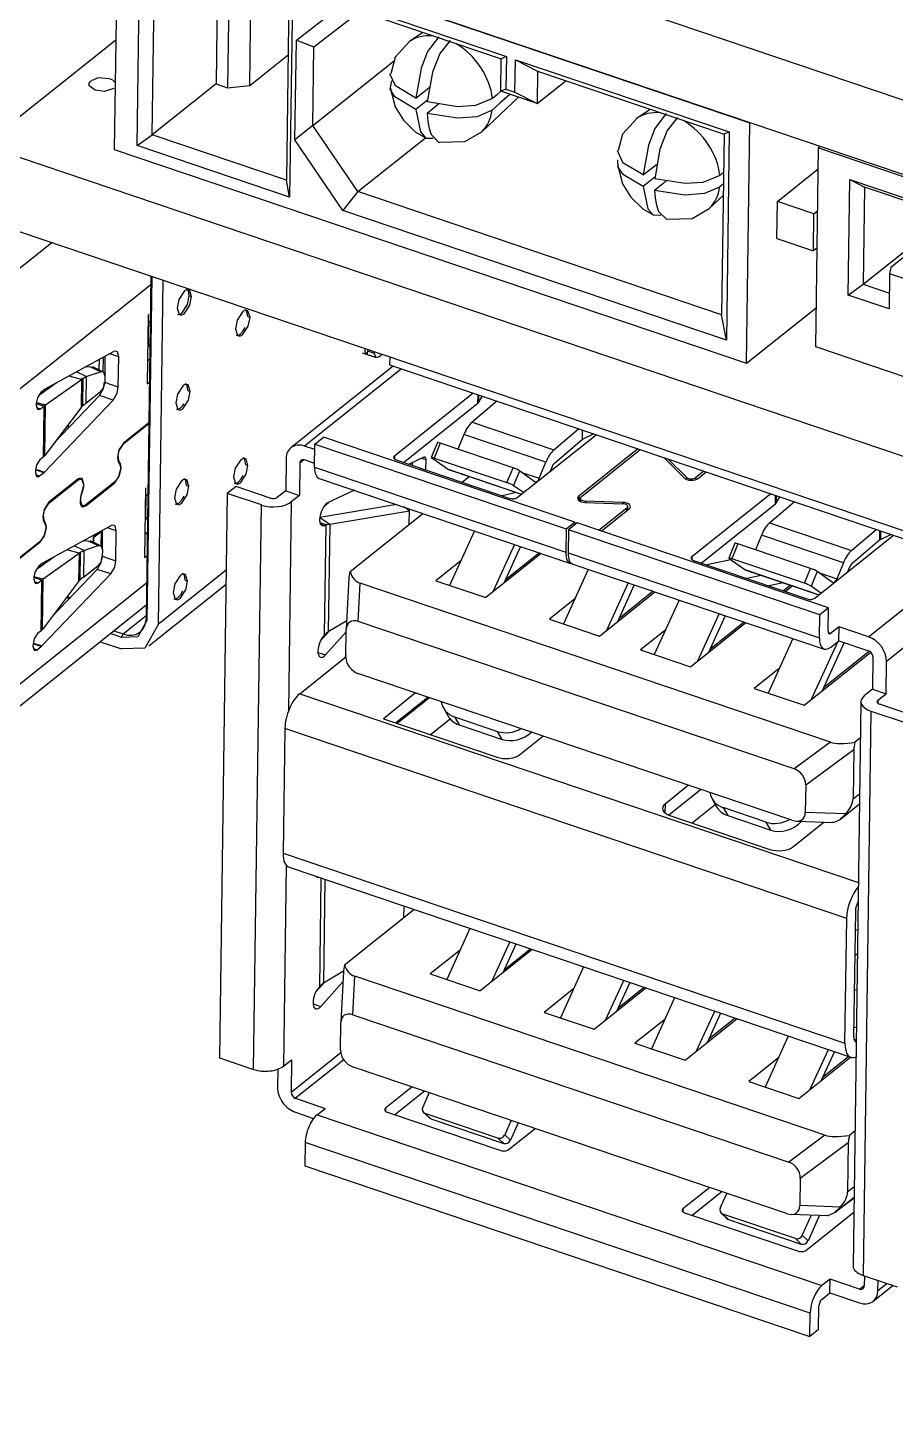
# Model space of a CAD drawing. Header units: millimetres. Extents: x 653 to 802, y 313 to 403.
# Drawn here: x 672.94 to 689.03, y 325.9 to 351.44 of the extents above; entities that cross this region are included whole.
import ezdxf

# ---------------------------------------------------------------- set-up
doc = ezdxf.new("R2010")
doc.units = ezdxf.units.MM

msp = doc.modelspace()

# ---------------------------------------------------------------- linework, layer by layer
for p, q in [((730.951, 335.973), (660.547, 359.778)), ((730.932, 334.601), (660.529, 358.406)), ((657.058, 354.358), (737.159, 327.276)), ((674.612, 353.644), (674.55, 349.185)), ((674.612, 353.644), (686.332, 349.681)), ((674.975, 349.257), (675.03, 353.287)), ((657.039, 352.987), (737.14, 325.904)), ((675.253, 349.457), (675.304, 353.144)), ((676.468, 352.751), (676.436, 350.4)), ((676.679, 352.679), (676.647, 350.328)), ((677.061, 350.371), (677.091, 352.54)), ((677.791, 352.303), (677.741, 348.616)), ((677.855, 352.332), (677.799, 348.302)), ((677.924, 351.211), (678.838, 351.914)), ((678.251, 351.089), (679.107, 351.747)), ((678.838, 351.914), (681.817, 350.906)), ((679.107, 351.747), (681.721, 350.863)), ((672.78, 349.784), (674.578, 351.217)), ((677.899, 349.366), (677.924, 351.211)), ((677.924, 351.211), (678.251, 351.089)), ((680.269, 351.354), (680.025, 351.191)), ((677.061, 350.371), (677.773, 350.939)), ((678.231, 349.631), (678.251, 351.089)), ((678.231, 349.631), (679.745, 350.837)), ((681.713, 350.263), (681.721, 350.863)), ((681.817, 350.906), (681.721, 350.863)), ((681.817, 350.906), (681.808, 350.306)), ((681.977, 350.249), (681.985, 350.849)), ((681.985, 350.849), (682.396, 350.635)), ((681.985, 350.849), (685.948, 349.51)), ((682.396, 350.635), (682.388, 350.035)), ((682.388, 350.035), (682.919, 350.458)), ((682.396, 350.635), (685.853, 349.466)), ((676.436, 350.4), (675.253, 349.457)), ((676.436, 350.4), (676.647, 350.328)), ((676.647, 350.328), (677.061, 350.371)), ((680.14, 350.137), (680.385, 350.332)), ((681.808, 350.306), (681.713, 350.263)), ((682.388, 350.035), (681.713, 350.263)), ((681.808, 350.306), (681.977, 350.249)), ((681.977, 350.249), (682.388, 350.035)), ((680.355, 350.096), (680.137, 349.923)), ((680.562, 350.022), (680.348, 349.851)), ((681.362, 349.514), (682.041, 350.152)), ((684.484, 349.929), (684.241, 349.766)), ((686.27, 345.223), (686.332, 349.681)), ((674.975, 349.257), (675.253, 349.457)), ((677.741, 348.616), (675.253, 349.457)), ((678.231, 349.631), (677.899, 349.366)), ((679.062, 348.403), (678.231, 349.631)), ((685.853, 349.466), (685.807, 346.122)), ((685.948, 349.51), (685.853, 349.466)), ((685.948, 349.51), (685.895, 345.651)), ((674.55, 349.185), (686.27, 345.223)), ((677.799, 348.302), (674.975, 349.257)), ((678.785, 348.055), (677.899, 349.366)), ((679.062, 348.403), (680.316, 349.403)), ((687.552, 345.526), (687.603, 349.213)), ((687.637, 349.24), (687.603, 349.213)), ((687.603, 349.213), (694.517, 346.875)), ((684.356, 348.712), (684.6, 348.906)), ((684.571, 348.671), (684.353, 348.497)), ((686.843, 348.223), (687.597, 348.824)), ((677.799, 348.302), (677.741, 348.616)), ((679.062, 348.403), (678.785, 348.055)), ((685.807, 346.122), (679.062, 348.403)), ((684.777, 348.596), (684.564, 348.426)), ((688.154, 346.485), (688.183, 348.629)), ((688.183, 348.629), (688.457, 348.486)), ((688.183, 348.629), (693.925, 346.688)), ((688.457, 348.486), (688.432, 346.686)), ((689.486, 348.138), (688.457, 348.486)), ((685.578, 348.088), (685.837, 348.332)), ((686.834, 347.537), (686.843, 348.223)), ((687.518, 347.995), (686.843, 348.223)), ((685.895, 345.651), (678.785, 348.055)), ((687.508, 347.309), (687.518, 347.995)), ((687.518, 347.995), (687.587, 348.05)), ((688.432, 346.686), (689.722, 347.714)), ((689.759, 347.643), (688.945, 346.995)), ((671.65, 346.074), (673.389, 347.459)), ((686.834, 347.537), (687.508, 347.309)), ((687.577, 347.364), (687.508, 347.309)), ((688.922, 346.88), (688.913, 346.229)), ((688.945, 346.995), (688.922, 346.88)), ((689.183, 346.792), (688.922, 346.88)), ((672.681, 344.657), (675.225, 346.684)), ((675.227, 346.837), (675.14, 340.491)), ((675.243, 346.832), (675.155, 340.455)), ((675.366, 340.384), (675.453, 346.761)), ((688.154, 346.485), (688.432, 346.686)), ((688.432, 346.686), (688.917, 346.522)), ((675.939, 346.473), (675.981, 346.459)), ((688.913, 346.229), (688.154, 346.485)), ((677.023, 346.086), (677.066, 346.072)), ((685.895, 345.651), (685.807, 346.122)), ((686.27, 345.223), (687.562, 346.252)), ((675.176, 345.975), (675.216, 346.007)), ((675.209, 345.535), (675.17, 345.591)), ((674.542, 345.439), (673.274, 344.746)), ((674.342, 345.33), (674.339, 345.061)), ((674.377, 345.349), (674.372, 344.992)), ((674.624, 344.784), (674.631, 345.342)), ((679.146, 345.415), (679.406, 345.327)), ((679.199, 345.426), (679.2, 345.494)), ((679.247, 345.448), (679.247, 345.478)), ((679.373, 345.405), (679.247, 345.448)), ((679.279, 345.37), (679.406, 345.327)), ((679.373, 345.405), (679.374, 345.435)), ((679.452, 345.341), (679.512, 345.388)), ((679.656, 345.34), (679.654, 345.191)), ((694.466, 343.188), (687.552, 345.526)), ((674.113, 345.15), (674.018, 345.153)), ((674.029, 344.978), (674.293, 345.065)), ((674.293, 345.065), (674.113, 345.15)), ((674.337, 345.064), (674.147, 345.154)), ((674.337, 345.064), (674.225, 345.117)), ((674.268, 345.289), (674.265, 345.098)), ((679.72, 345.169), (677.823, 343.657)), ((679.872, 345.117), (678.077, 343.687)), ((679.654, 345.191), (689.35, 341.913)), ((673.474, 344.856), (673.143, 344.621)), ((673.273, 344.451), (673.94, 344.924)), ((673.94, 344.924), (673.711, 344.985)), ((674.029, 344.978), (673.851, 345.062)), ((673.94, 344.924), (673.933, 344.401)), ((673.964, 344.433), (673.971, 344.946)), ((674.029, 344.978), (674.022, 344.48)), ((674.373, 344.985), (674.372, 344.865)), ((675.158, 344.838), (675.2, 344.871)), ((673.161, 344.65), (673.231, 344.706)), ((673.262, 344.738), (673.187, 344.678)), ((673.231, 344.706), (673.224, 344.708)), ((673.231, 344.706), (673.231, 344.714)), ((673.231, 344.706), (673.231, 344.683)), ((674.277, 344.626), (673.447, 343.758)), ((674.022, 344.48), (674.288, 344.692)), ((674.53, 344.541), (674.277, 344.626)), ((675.915, 344.715), (675.957, 344.701)), ((681.204, 344.667), (679.742, 343.502)), ((681.29, 344.482), (681.292, 344.637)), ((681.303, 344.633), (681.301, 344.494)), ((681.301, 344.494), (681.373, 344.61)), ((673.104, 344.485), (673.104, 344.442)), ((673.109, 344.403), (673.183, 344.378)), ((673.183, 344.378), (673.243, 344.426)), ((673.253, 343.206), (674.53, 344.541)), ((673.261, 343.512), (673.273, 344.451)), ((673.933, 344.401), (673.261, 343.512)), ((679.912, 343.383), (681.29, 344.482)), ((681.639, 344.52), (681.183, 344.131)), ((673.693, 344.084), (673.692, 344.015)), ((675.19, 344.12), (674.724, 343.749)), ((674.724, 343.732), (675.189, 344.103)), ((681.183, 344.131), (682.7, 343.618)), ((673.579, 343.896), (673.579, 343.933)), ((678.266, 343.725), (678.428, 343.853)), ((683.086, 342.278), (678.428, 343.853)), ((681.031, 343.903), (680.92, 343.63)), ((682.549, 343.39), (681.031, 343.903)), ((682.018, 342.732), (683.48, 343.897)), ((682.7, 343.618), (683.157, 344.007)), ((682.702, 343.365), (683.227, 343.813)), ((683.227, 343.813), (683.226, 343.983)), ((683.227, 343.813), (683.43, 343.914)), ((678.265, 343.623), (678.077, 343.687)), ((678.261, 343.296), (678.266, 343.725)), ((678.266, 343.725), (682.925, 342.15)), ((680.538, 343.751), (680.425, 343.476)), ((680.592, 343.741), (680.479, 343.465)), ((681.941, 343.285), (680.592, 343.741)), ((684.256, 343.635), (683.16, 342.761)), ((683.202, 342.747), (684.299, 343.621)), ((673.23, 343.483), (673.17, 343.435)), ((674.623, 343.401), (674.653, 343.34)), ((674.662, 343.356), (674.632, 343.417)), ((674.662, 343.356), (674.641, 343.363)), ((676.986, 343.342), (677.028, 343.328)), ((677.735, 343.458), (677.727, 342.858)), ((677.988, 343.372), (677.98, 342.772)), ((678.063, 343.432), (677.988, 343.372)), ((678.262, 343.366), (678.073, 343.429)), ((678.261, 343.296), (682.919, 341.721)), ((679.742, 343.502), (679.741, 343.447)), ((679.772, 343.431), (681.88, 342.718)), ((680.286, 343.479), (680.013, 343.349)), ((680.073, 343.378), (680.072, 343.329)), ((680.328, 343.429), (680.242, 343.458)), ((680.325, 343.244), (680.328, 343.429)), ((680.721, 343.264), (680.433, 343.466)), ((680.479, 343.465), (681.828, 343.009)), ((681.828, 343.009), (681.941, 343.285)), ((682.427, 343.091), (682.549, 343.39)), ((682.665, 343.308), (682.628, 343.218)), ((684.735, 343.473), (685.112, 343.096)), ((685.156, 343.108), (684.819, 343.445)), ((673.087, 343.242), (673.087, 343.199)), ((673.241, 343.194), (673.088, 343.246)), ((673.091, 343.16), (673.165, 343.135)), ((673.115, 343.253), (673.253, 343.206)), ((673.165, 343.135), (673.241, 343.194)), ((673.876, 343.073), (673.339, 342.645)), ((673.339, 342.628), (673.876, 343.056)), ((673.861, 343.061), (673.876, 343.056)), ((674.561, 343.025), (674.023, 342.597)), ((678.347, 343.088), (683.006, 341.513)), ((680.721, 343.264), (682.1, 342.797)), ((680.743, 343.252), (682.096, 342.795)), ((680.996, 343.017), (681.128, 343.122)), ((681.951, 342.953), (682.064, 343.229)), ((682.064, 343.229), (682.351, 343.026)), ((682.104, 343.2), (682.427, 343.091)), ((685.156, 343.07), (685.156, 343.108)), ((685.479, 343.222), (685.329, 343.102)), ((685.329, 343.102), (685.329, 343.066)), ((685.371, 343.088), (685.521, 343.207)), ((673.961, 342.882), (673.929, 342.772)), ((673.938, 342.771), (673.97, 342.881)), ((673.97, 342.881), (673.962, 342.884)), ((673.974, 342.988), (673.987, 342.983)), ((674.023, 342.58), (674.561, 343.008)), ((674.561, 343.008), (674.546, 343.013)), ((675.127, 342.76), (675.171, 342.795)), ((675.89, 342.957), (675.933, 342.943)), ((676.644, 342.809), (676.501, 332.348)), ((676.806, 342.937), (676.644, 342.809)), ((677.277, 342.595), (676.644, 342.809)), ((677.438, 342.723), (676.806, 342.937)), ((677.727, 342.858), (677.576, 342.738)), ((677.727, 342.858), (677.98, 342.772)), ((677.98, 342.772), (677.829, 342.652)), ((679, 342.868), (678.504, 342.632)), ((682.007, 342.825), (681.738, 342.766)), ((682.134, 342.824), (681.951, 342.953)), ((686.719, 342.802), (685.257, 341.637)), ((686.806, 342.617), (686.808, 342.772)), ((686.818, 342.769), (686.816, 342.629)), ((677.133, 332.134), (677.277, 342.595)), ((677.829, 342.652), (677.776, 338.77)), ((679.786, 342.602), (678.362, 342.366)), ((678.444, 342.58), (678.519, 342.639)), ((680.022, 342.486), (679.917, 342.558)), ((683.16, 342.761), (683.159, 342.679)), ((683.187, 342.72), (683.186, 342.662)), ((683.28, 342.641), (683.972, 342.619)), ((683.282, 342.667), (683.282, 342.641)), ((683.974, 342.644), (683.282, 342.667)), ((684.052, 342.539), (683.535, 342.126)), ((683.577, 342.112), (684.094, 342.525)), ((683.974, 342.619), (683.974, 342.644)), ((684.051, 342.49), (684.052, 342.539)), ((684.067, 342.503), (684.068, 342.566)), ((685.428, 341.519), (686.806, 342.617)), ((686.698, 342.266), (687.154, 342.655)), ((686.816, 342.629), (686.889, 342.745)), ((673.237, 342.297), (673.267, 342.236)), ((673.277, 342.252), (673.247, 342.313)), ((673.256, 342.259), (673.277, 342.252)), ((675.165, 342.323), (675.134, 342.368)), ((678.362, 342.366), (678.545, 342.242)), ((678.475, 342.227), (678.363, 342.265)), ((678.545, 342.242), (680.022, 342.486)), ((678.919, 341.361), (680.27, 342.438)), ((680.018, 342.237), (680.022, 342.486)), ((680.248, 342.446), (680.248, 342.42)), ((682.925, 342.15), (683.086, 342.278)), ((683.128, 342.264), (682.967, 342.135)), ((683.086, 342.278), (683.086, 342.23)), ((687.787, 340.689), (683.128, 342.264)), ((686.698, 342.266), (688.216, 341.753)), ((674.498, 342.215), (673.23, 341.522)), ((674.158, 341.999), (674.157, 341.904)), ((674.158, 341.999), (674.28, 342.096)), ((674.172, 341.992), (674.158, 341.999)), ((674.306, 342.099), (674.172, 341.992)), ((674.3, 342.107), (674.306, 342.099)), ((674.306, 342.099), (674.303, 341.832)), ((674.328, 341.768), (674.333, 342.125)), ((674.579, 341.56), (674.587, 342.118)), ((675.162, 342.084), (675.118, 342.049)), ((678.372, 342.242), (678.451, 342.216)), ((678.446, 340.182), (678.475, 342.227)), ((678.451, 342.216), (678.475, 342.227)), ((678.545, 342.242), (678.517, 340.245)), ((681.228, 342.114), (680.766, 341.104)), ((682.925, 342.15), (682.919, 341.721)), ((682.967, 342.135), (682.961, 341.707)), ((687.626, 340.56), (682.967, 342.135)), ((686.547, 342.038), (686.435, 341.765)), ((688.064, 341.525), (686.547, 342.038)), ((687.534, 340.868), (688.996, 342.033)), ((688.216, 341.753), (688.672, 342.142)), ((688.734, 342.121), (688.736, 341.942)), ((688.751, 342.115), (688.752, 341.953)), ((688.752, 341.953), (688.945, 342.05)), ((673.175, 341.921), (672.638, 341.493)), ((673.175, 341.904), (672.638, 341.476)), ((673.16, 341.909), (673.175, 341.904)), ((673.896, 341.7), (673.667, 341.761)), ((673.985, 341.754), (673.807, 341.838)), ((674.068, 341.926), (673.974, 341.929)), ((673.985, 341.754), (673.978, 341.256)), ((673.985, 341.754), (674.249, 341.841)), ((674.249, 341.841), (674.068, 341.926)), ((674.293, 341.84), (674.102, 341.93)), ((674.171, 341.898), (674.172, 341.992)), ((674.293, 341.84), (674.181, 341.893)), ((674.329, 341.761), (674.327, 341.641)), ((681.97, 341.864), (681.568, 340.984)), ((682.08, 341.826), (681.769, 341.144)), ((686.053, 341.886), (685.94, 341.611)), ((686.107, 341.876), (685.995, 341.6)), ((687.456, 341.42), (686.107, 341.876)), ((688.736, 341.942), (688.218, 341.501)), ((673.099, 341.397), (673.43, 341.632)), ((673.218, 341.514), (673.142, 341.454)), ((673.187, 341.459), (673.187, 341.49)), ((673.229, 341.227), (673.896, 341.7)), ((673.896, 341.7), (673.889, 341.177)), ((673.919, 341.209), (673.926, 341.722)), ((675.112, 341.624), (675.156, 341.659)), ((680.977, 341.566), (680.507, 341.191)), ((682.463, 341.697), (681.435, 340.878)), ((682.432, 341.707), (681.794, 341.199)), ((682.961, 341.707), (687.62, 340.131)), ((683.048, 341.499), (687.707, 339.924)), ((685.257, 341.637), (685.256, 341.583)), ((685.288, 341.566), (687.396, 340.853)), ((685.978, 341.581), (685.532, 341.483)), ((685.949, 341.601), (686.236, 341.399)), ((687.344, 341.144), (685.995, 341.6)), ((688.064, 341.525), (687.942, 341.226)), ((688.532, 340.152), (690.459, 341.687)), ((673.06, 341.261), (673.059, 341.218)), ((673.174, 341.45), (673.174, 341.479)), ((673.209, 339.982), (674.486, 341.317)), ((673.402, 340.534), (674.233, 341.402)), ((673.978, 341.256), (674.244, 341.468)), ((674.486, 341.317), (674.233, 341.402)), ((676.625, 341.387), (675.366, 340.384)), ((678.897, 341.238), (678.85, 340.295)), ((683.335, 341.402), (682.874, 340.391)), ((686.236, 341.399), (687.615, 340.932)), ((686.258, 341.388), (687.612, 340.93)), ((686.543, 341.291), (686.274, 341.232)), ((687.344, 341.144), (687.456, 341.42)), ((687.579, 341.364), (687.466, 341.088)), ((687.866, 341.161), (687.579, 341.364)), ((687.62, 341.335), (687.942, 341.226)), ((688.18, 341.444), (688.143, 341.353)), ((691.095, 341.472), (688.865, 339.695)), ((675.149, 341.145), (672.605, 339.118)), ((673.064, 341.179), (673.138, 341.154)), ((673.138, 341.154), (673.199, 341.202)), ((673.216, 340.288), (673.229, 341.227)), ((673.889, 341.177), (673.216, 340.288)), ((675.19, 339.986), (676.621, 341.127)), ((675.866, 341.2), (675.908, 341.185)), ((679.072, 340.434), (679.107, 341.146)), ((687.823, 338.199), (679.107, 341.146)), ((680.507, 341.191), (681.435, 340.878)), ((683.542, 340.165), (684.571, 340.984)), ((684.077, 341.151), (683.676, 340.271)), ((684.188, 341.113), (683.877, 340.431)), ((684.54, 340.995), (683.902, 340.486)), ((686.952, 341.153), (686.683, 341.094)), ((687.084, 341.108), (686.952, 341.003)), ((686.983, 340.993), (687.115, 341.098)), ((687.649, 340.959), (687.466, 341.088)), ((672.333, 338.501), (675.143, 340.742)), ((673.663, 340.879), (673.699, 340.867)), ((673.678, 340.899), (673.733, 340.88)), ((683.085, 340.853), (682.615, 340.479)), ((685.022, 340.832), (684.56, 339.821)), ((674.712, 340.205), (675.141, 340.546)), ((682.615, 340.479), (683.542, 340.165)), ((685.764, 340.581), (685.362, 339.701)), ((685.874, 340.543), (685.563, 339.861)), ((687.62, 340.131), (687.626, 340.56)), ((687.787, 340.689), (687.626, 340.56)), ((687.781, 340.26), (687.787, 340.689)), ((673.186, 340.259), (673.125, 340.211)), ((674.685, 340.14), (674.477, 340.211)), ((674.542, 340.262), (674.712, 340.205)), ((678.525, 340.25), (678.372, 340.079)), ((678.465, 339.816), (678.85, 340.244)), ((678.858, 340.45), (678.517, 340.245)), ((678.843, 339.775), (678.85, 340.286)), ((687.151, 337.702), (679.072, 340.434)), ((684.771, 340.283), (684.301, 339.908)), ((685.229, 339.595), (686.257, 340.414)), ((686.226, 340.424), (685.588, 339.916)), ((687.784, 340.234), (687.834, 340.217)), ((687.984, 340.337), (687.834, 340.217)), ((687.98, 340.08), (687.984, 340.337)), ((688.532, 340.152), (687.984, 340.337)), ((673.043, 340.018), (673.042, 339.975)), ((673.196, 339.97), (673.043, 340.022)), ((673.071, 340.029), (673.209, 339.982)), ((673.121, 339.911), (673.196, 339.97)), ((674.287, 340.059), (674.682, 339.926)), ((674.685, 340.14), (674.712, 340.205)), ((678.446, 340.182), (678.422, 340.155)), ((687.13, 340.119), (686.668, 339.108)), ((687.961, 340.065), (687.47, 338.988)), ((688.081, 340.046), (687.671, 339.148)), ((687.83, 339.96), (687.98, 340.08)), ((687.98, 340.08), (688.529, 339.894)), ((673.047, 339.936), (673.121, 339.911)), ((677.987, 339.097), (678.843, 339.779)), ((678.324, 339.863), (678.465, 339.816)), ((684.301, 339.908), (685.229, 339.595)), ((687.337, 338.882), (688.572, 339.867)), ((688.55, 339.884), (687.696, 339.203)), ((688.612, 339.78), (688.603, 339.18)), ((687.112, 336.751), (679.084, 339.465)), ((686.879, 339.57), (686.409, 339.196)), ((688.856, 339.094), (688.865, 339.695)), ((686.409, 339.196), (687.337, 338.882)), ((677.987, 339.097), (688.344, 335.595)), ((680.135, 339.11), (679.538, 338.633)), ((679.762, 338.558), (680.359, 339.034)), ((680.392, 339.023), (679.794, 338.547)), ((688.39, 338.952), (688.247, 328.491)), ((688.603, 339.18), (688.453, 339.06)), ((688.603, 339.18), (688.856, 339.094)), ((688.706, 338.975), (688.705, 338.92)), ((688.706, 338.975), (688.856, 339.094)), ((680.651, 338.832), (680.735, 338.685)), ((688.575, 338.775), (688.431, 328.314)), ((688.575, 338.775), (689.208, 338.561)), ((689.369, 338.689), (688.736, 338.903)), ((677.713, 338.454), (677.681, 336.139)), ((688.126, 334.933), (677.713, 338.454)), ((679.538, 338.633), (681.645, 337.921)), ((680.411, 338.338), (680.775, 338.629)), ((680.856, 338.668), (680.94, 338.521)), ((680.856, 338.668), (681.656, 338.398)), ((680.94, 338.521), (681.74, 338.251)), ((681.74, 338.251), (681.656, 338.398)), ((682.06, 337.964), (682.496, 338.311)), ((687.823, 338.199), (687.151, 337.702)), ((688.381, 338.279), (688.278, 338.197)), ((687.366, 337.406), (688.256, 338.063)), ((688.256, 338.063), (688.243, 337.151)), ((687.366, 337.406), (687.359, 336.896)), ((685.194, 337.399), (684.758, 337.051)), ((684.822, 336.848), (685.418, 337.323)), ((685.631, 337.148), (685.715, 337.001)), ((688.243, 337.151), (688.367, 337.25)), ((684.758, 337.051), (684.755, 336.887)), ((685.691, 337.043), (685.259, 336.699)), ((685.836, 336.985), (685.92, 336.837)), ((686.635, 336.714), (685.836, 336.985)), ((688.108, 336.869), (687.359, 336.896)), ((688.004, 336.768), (688.364, 337.055)), ((684.849, 336.837), (686.704, 336.21)), ((685.92, 336.837), (686.719, 336.567)), ((686.719, 336.567), (686.635, 336.714)), ((687.119, 336.253), (687.7, 336.717)), ((687.194, 336.735), (687.882, 336.71)), ((677.681, 336.139), (688.094, 332.618)), ((677.737, 335.917), (677.685, 332.191)), ((677.789, 335.879), (688.202, 332.358)), ((678.357, 333.666), (678.385, 335.678)), ((678.454, 335.654), (678.428, 333.729)), ((679.918, 334.949), (679.921, 335.158)), ((678.819, 334.073), (680.104, 335.097)), ((688.094, 332.618), (688.126, 334.933)), ((688.287, 335.061), (688.255, 332.746)), ((681.142, 334.745), (680.711, 333.8)), ((688.282, 334.711), (688.332, 334.725)), ((680.958, 334.342), (680.407, 333.903)), ((682.296, 334.355), (681.334, 333.589)), ((681.549, 333.761), (681.884, 334.494)), ((681.995, 334.457), (681.75, 333.921)), ((681.775, 333.976), (682.265, 334.366)), ((688.276, 334.242), (688.326, 334.282)), ((678.797, 333.951), (678.428, 333.729)), ((678.797, 333.949), (678.75, 333.007)), ((678.971, 333.146), (679.007, 333.858)), ((687.723, 330.911), (679.007, 333.858)), ((680.407, 333.903), (681.334, 333.589)), ((683.25, 334.033), (682.819, 333.088)), ((678.435, 333.733), (678.282, 333.563)), ((678.357, 333.666), (678.333, 333.639)), ((678.376, 333.299), (678.788, 333.759)), ((683.066, 333.63), (682.515, 333.19)), ((683.442, 332.877), (684.404, 333.643)), ((683.657, 333.048), (683.992, 333.782)), ((684.103, 333.744), (683.858, 333.208)), ((684.373, 333.653), (683.883, 333.263)), ((688.317, 333.61), (688.267, 333.596)), ((678.234, 333.347), (678.376, 333.299)), ((684.937, 333.462), (684.505, 332.517)), ((678.971, 333.146), (687.051, 330.414)), ((682.515, 333.19), (683.442, 332.877)), ((684.753, 333.06), (684.201, 332.62)), ((685.129, 332.307), (686.09, 333.073)), ((685.343, 332.478), (685.679, 333.212)), ((685.789, 333.174), (685.544, 332.638)), ((686.059, 333.083), (685.569, 332.693)), ((678.743, 332.487), (678.75, 332.997)), ((688.257, 332.91), (688.307, 332.924)), ((684.201, 332.62), (685.129, 332.307)), ((687.044, 332.75), (686.613, 331.805)), ((688.26, 332.694), (688.304, 332.679)), ((676.501, 332.348), (677.133, 332.134)), ((677.685, 332.191), (677.836, 332.311)), ((677.828, 331.711), (678.746, 332.443)), ((677.836, 332.311), (677.828, 331.711)), ((678.804, 332.308), (677.911, 331.597)), ((686.86, 332.347), (686.309, 331.907)), ((687.237, 331.594), (688.198, 332.36)), ((687.451, 331.765), (687.786, 332.499)), ((687.897, 332.462), (687.652, 331.925)), ((688.167, 332.37), (687.677, 331.98)), ((677.579, 332.135), (677.575, 331.796)), ((687.012, 329.463), (678.984, 332.177)), ((680.073, 331.809), (679.576, 331.412)), ((686.309, 331.907), (687.237, 331.594)), ((677.911, 331.597), (678.459, 331.411)), ((679.746, 331.293), (680.297, 331.733)), ((680.387, 331.702), (680.268, 331.435)), ((677.907, 331.339), (678.245, 331.225)), ((678.308, 331.291), (678.459, 331.411)), ((678.308, 331.291), (687.667, 328.127)), ((679.576, 331.412), (679.575, 331.357)), ((679.606, 331.341), (681.714, 330.628)), ((680.284, 331.333), (680.391, 331.233)), ((680.312, 331.317), (680.42, 331.216)), ((681.661, 330.861), (680.312, 331.317)), ((680.42, 331.216), (681.769, 330.76)), ((681.905, 331.189), (681.786, 330.922)), ((681.852, 330.642), (682.35, 331.039)), ((682.037, 331.144), (681.893, 330.821)), ((678.089, 330.777), (678.083, 330.348)), ((687.448, 327.613), (678.089, 330.777)), ((681.769, 330.76), (681.661, 330.861)), ((681.786, 330.922), (681.893, 330.821)), ((687.723, 330.911), (687.051, 330.414)), ((687.266, 330.118), (688.156, 330.775)), ((688.156, 330.775), (688.143, 329.863)), ((688.281, 330.991), (688.178, 330.909)), ((678.083, 330.348), (687.442, 327.184)), ((687.266, 330.118), (687.259, 329.607)), ((685.589, 329.944), (685.091, 329.547)), ((685.262, 329.429), (685.813, 329.868)), ((685.903, 329.837), (685.783, 329.57)), ((687.904, 329.48), (688.264, 329.766)), ((688.264, 329.745), (688.049, 329.585)), ((688.143, 329.863), (688.267, 329.962)), ((685.091, 329.547), (685.09, 329.493)), ((688.008, 329.581), (687.259, 329.607)), ((687.368, 328.778), (688.26, 329.489)), ((685.122, 329.476), (687.23, 328.763)), ((685.799, 329.469), (685.907, 329.368)), ((685.828, 329.452), (685.935, 329.351)), ((687.177, 328.996), (685.828, 329.452)), ((685.935, 329.351), (687.284, 328.895)), ((687.094, 329.447), (687.781, 329.422)), ((687.469, 329.433), (687.301, 329.057)), ((687.619, 329.428), (687.409, 328.957)), ((687.284, 328.895), (687.177, 328.996)), ((687.301, 329.057), (687.409, 328.957)), ((687.818, 328.247), (687.667, 328.127)), ((687.814, 327.99), (687.818, 328.247)), ((688.366, 328.062), (687.818, 328.247)), ((688.431, 328.314), (689.064, 328.1)), ((688.454, 328.306), (688.451, 328.119)), ((688.704, 328.033), (688.707, 328.221)), ((687.664, 327.87), (687.814, 327.99)), ((687.814, 327.99), (688.362, 327.804)), ((688.366, 328.062), (688.452, 328.13)), ((688.616, 327.835), (688.984, 328.127)), ((688.704, 328.033), (688.87, 328.166)), ((687.603, 327.312), (687.609, 327.741)), ((687.442, 327.184), (687.448, 327.613)), ((687.603, 327.312), (687.442, 327.184))]:
    msp.add_line(p, q)
for points in [[(680.565, 351.274), (680.356, 350.999), (680.238, 350.693), (680.14, 350.137)], [(680.775, 351.203), (680.585, 350.961), (680.448, 350.618), (680.351, 350.066)], [(680.025, 351.191), (679.756, 350.895), (679.674, 350.588)], [(674.194, 350.282), (674.085, 350.363), (674.083, 350.414), (674.118, 350.46)], [(674.463, 350.496), (674.252, 350.512), (674.118, 350.46)], [(674.57, 350.421), (674.521, 350.469), (674.463, 350.496)], [(680.14, 350.137), (679.763, 350.365), (679.66, 350.59)], [(680.137, 349.923), (679.751, 350.159), (679.661, 350.306), (679.692, 350.458)], [(674.54, 350.317), (674.36, 350.261), (674.194, 350.282)], [(679.662, 350.332), (679.756, 349.977), (679.91, 349.728)], [(681.88, 350.207), (681.698, 350.042), (681.556, 349.912)], [(681.713, 350.267), (681.627, 350.188), (681.559, 350.127)], [(680.137, 349.923), (680.223, 349.511), (680.322, 349.396), (680.462, 349.392)], [(681.559, 350.127), (681.243, 349.998), (680.917, 349.978), (680.351, 350.066)], [(679.91, 349.728), (680.128, 349.511), (680.332, 349.395)], [(681.556, 349.912), (681.277, 349.791), (680.91, 349.764), (680.348, 349.851)], [(680.348, 349.851), (680.36, 349.706), (680.385, 349.575), (680.423, 349.462), (680.574, 349.309)], [(684.241, 349.765), (683.971, 349.47), (683.89, 349.163)], [(684.78, 349.849), (684.572, 349.574), (684.454, 349.267), (684.356, 348.712)], [(684.991, 349.777), (684.8, 349.536), (684.664, 349.192), (684.567, 348.64)], [(680.576, 349.32), (681.046, 349.33), (681.362, 349.514)], [(684.356, 348.712), (683.978, 348.939), (683.875, 349.165)], [(683.878, 348.907), (683.972, 348.551), (684.126, 348.303)], [(684.353, 348.497), (683.987, 348.714), (683.887, 348.849), (683.883, 348.992)], [(685.774, 348.701), (685.459, 348.573), (685.133, 348.553), (684.567, 348.64)], [(685.843, 348.764), (685.805, 348.729), (685.774, 348.701)], [(684.353, 348.497), (684.439, 348.085), (684.538, 347.971), (684.678, 347.967)], [(685.771, 348.487), (685.493, 348.366), (685.126, 348.339), (684.564, 348.426)], [(684.564, 348.426), (684.576, 348.281), (684.601, 348.15), (684.639, 348.037), (684.789, 347.884)], [(685.84, 348.549), (685.802, 348.514), (685.771, 348.487)], [(684.126, 348.303), (684.344, 348.086), (684.548, 347.97)], [(684.792, 347.894), (685.262, 347.904), (685.577, 348.088)], [(675.939, 346.473), (675.922, 346.567), (675.885, 346.603)], [(675.85, 346.566), (675.745, 346.406), (675.712, 346.244)], [(675.801, 346.151), (675.906, 346.312), (675.939, 346.473)], [(675.844, 346.137), (675.948, 346.297), (675.981, 346.459)], [(675.981, 346.459), (675.944, 346.579), (675.901, 346.591), (675.85, 346.566)], [(675.178, 346.128), (675.158, 344.838)], [(675.712, 346.244), (675.749, 346.124), (675.792, 346.112), (675.844, 346.137)], [(675.724, 346.129), (675.765, 346.13), (675.801, 346.151)], [(676.934, 346.179), (676.829, 346.019), (676.797, 345.858)], [(677.066, 346.072), (677.028, 346.192), (676.985, 346.204), (676.934, 346.179)], [(677.023, 346.086), (677.007, 346.18), (676.969, 346.216)], [(675.181, 345.576), (675.184, 345.804), (675.187, 345.984)], [(676.797, 345.858), (676.834, 345.738), (676.877, 345.726), (676.928, 345.751)], [(676.886, 345.765), (676.939, 345.823), (676.975, 345.888)], [(676.928, 345.751), (677.033, 345.911), (677.066, 346.072)], [(676.809, 345.742), (676.849, 345.743), (676.886, 345.765)], [(674.631, 345.342), (674.539, 345.373), (674.466, 345.398)], [(674.631, 345.342), (674.607, 345.433), (674.578, 345.448), (674.542, 345.439)], [(679.199, 345.426), (679.216, 345.396), (679.223, 345.389), (679.23, 345.388), (679.237, 345.393), (679.242, 345.405), (679.247, 345.448)], [(679.452, 345.341), (679.421, 345.326), (679.395, 345.333), (679.373, 345.405)], [(674.293, 345.065), (674.325, 345.068), (674.351, 345.054), (674.373, 344.985)], [(675.206, 345.295), (675.183, 345.277), (675.165, 345.262)], [(673.94, 344.924), (673.957, 344.937), (673.971, 344.946)], [(673.971, 344.946), (674.002, 344.965), (674.029, 344.978)], [(674.277, 344.626), (674.349, 344.753), (674.371, 344.87)], [(674.372, 344.865), (674.342, 344.758), (674.288, 344.692)], [(674.371, 344.87), (674.512, 344.822), (674.624, 344.784)], [(675.825, 344.808), (675.721, 344.648), (675.688, 344.487)], [(675.957, 344.701), (675.92, 344.821), (675.877, 344.833), (675.825, 344.808)], [(675.915, 344.715), (675.898, 344.809), (675.861, 344.845)], [(673.187, 344.678), (673.124, 344.582), (673.104, 344.485)], [(673.274, 344.746), (673.267, 344.742), (673.262, 344.738)], [(674.53, 344.541), (674.602, 344.667), (674.624, 344.784)], [(675.819, 344.379), (675.924, 344.54), (675.957, 344.701)], [(673.243, 344.426), (673.104, 344.473)], [(673.104, 344.442), (673.126, 344.37), (673.152, 344.363), (673.183, 344.378)], [(673.106, 344.496), (673.273, 344.451)], [(673.243, 344.426), (673.236, 343.898), (673.23, 343.483)], [(673.273, 344.451), (673.257, 344.437), (673.243, 344.426)], [(673.964, 344.433), (673.946, 344.415), (673.933, 344.401)], [(674.022, 344.48), (673.988, 344.454), (673.964, 344.433)], [(675.688, 344.487), (675.725, 344.366), (675.768, 344.355), (675.819, 344.379)], [(675.7, 344.371), (675.741, 344.372), (675.777, 344.394)], [(675.777, 344.394), (675.816, 344.433), (675.843, 344.473)], [(674.724, 343.749), (674.636, 343.615), (674.609, 343.479)], [(674.632, 343.417), (674.621, 343.51), (674.642, 343.603), (674.724, 343.732)], [(673.17, 343.435), (673.107, 343.338), (673.087, 343.242)], [(673.23, 343.483), (673.248, 343.499), (673.261, 343.512)], [(674.561, 343.008), (674.648, 343.143), (674.676, 343.278)], [(674.609, 343.479), (674.613, 343.431), (674.623, 343.401)], [(674.653, 343.34), (674.663, 343.305), (674.665, 343.27)], [(674.676, 343.278), (674.672, 343.326), (674.662, 343.356)], [(676.896, 343.435), (676.792, 343.275), (676.759, 343.114)], [(676.89, 343.007), (676.995, 343.167), (677.028, 343.328)], [(677.028, 343.328), (676.991, 343.448), (676.948, 343.46), (676.896, 343.435)], [(676.986, 343.342), (676.969, 343.436), (676.932, 343.473)], [(673.087, 343.199), (673.109, 343.127), (673.135, 343.12), (673.165, 343.135)], [(673.241, 343.194), (673.248, 343.201), (673.253, 343.206)], [(673.987, 342.983), (673.955, 343.084), (673.919, 343.094), (673.876, 343.073)], [(673.876, 343.056), (673.915, 343.075), (673.948, 343.066), (673.976, 342.975)], [(674.665, 343.27), (674.626, 343.115), (674.561, 343.025)], [(675.801, 343.05), (675.697, 342.89), (675.664, 342.729)], [(675.933, 342.943), (675.895, 343.063), (675.852, 343.075), (675.801, 343.05)], [(675.89, 342.957), (675.874, 343.051), (675.836, 343.087)], [(676.759, 343.114), (676.796, 342.994), (676.839, 342.982), (676.89, 343.007)], [(676.771, 342.998), (676.812, 342.999), (676.848, 343.021)], [(676.848, 343.021), (676.901, 343.08), (676.937, 343.144)], [(673.929, 342.772), (673.916, 342.626), (673.934, 342.579), (673.967, 342.559), (674.023, 342.58)], [(673.923, 342.678), (673.928, 342.729), (673.938, 342.771)], [(673.976, 342.975), (673.971, 342.924), (673.961, 342.882)], [(673.97, 342.881), (673.983, 342.94), (673.987, 342.983)], [(675.129, 342.911), (675.112, 341.624)], [(675.134, 342.368), (675.139, 342.778)], [(675.795, 342.622), (675.9, 342.782), (675.933, 342.943)], [(673.339, 342.645), (673.251, 342.51), (673.223, 342.375)], [(673.247, 342.313), (673.235, 342.406), (673.256, 342.499), (673.339, 342.628)], [(674.023, 342.597), (673.984, 342.578), (673.952, 342.587), (673.923, 342.678)], [(675.664, 342.729), (675.701, 342.609), (675.744, 342.597), (675.795, 342.622)], [(675.676, 342.613), (675.716, 342.614), (675.753, 342.636)], [(675.753, 342.636), (675.806, 342.694), (675.842, 342.759)], [(673.223, 342.375), (673.228, 342.327), (673.237, 342.297)], [(673.175, 341.904), (673.263, 342.039), (673.29, 342.174)], [(673.28, 342.166), (673.241, 342.01), (673.175, 341.921)], [(673.267, 342.236), (673.278, 342.201), (673.28, 342.166)], [(673.29, 342.174), (673.286, 342.222), (673.277, 342.252)], [(674.587, 342.118), (674.494, 342.149), (674.421, 342.174)], [(674.587, 342.118), (674.563, 342.209), (674.534, 342.224), (674.498, 342.215)], [(678.475, 342.227), (678.511, 342.237), (678.545, 342.242)], [(673.926, 341.722), (673.958, 341.741), (673.985, 341.754)], [(674.249, 341.841), (674.281, 341.844), (674.307, 341.83), (674.329, 341.761)], [(673.23, 341.522), (673.223, 341.518), (673.218, 341.514)], [(673.896, 341.7), (673.912, 341.713), (673.926, 341.722)], [(674.233, 341.402), (674.305, 341.529), (674.326, 341.646)], [(674.327, 341.641), (674.297, 341.534), (674.244, 341.468)], [(674.326, 341.646), (674.468, 341.598), (674.579, 341.56)], [(674.486, 341.317), (674.558, 341.443), (674.579, 341.56)], [(673.142, 341.454), (673.08, 341.358), (673.06, 341.261)], [(673.199, 341.202), (673.06, 341.249)], [(673.061, 341.272), (673.229, 341.227)], [(673.978, 341.256), (673.944, 341.23), (673.919, 341.209)], [(675.777, 341.293), (675.672, 341.132), (675.64, 340.971)], [(675.908, 341.185), (675.871, 341.306), (675.828, 341.317), (675.777, 341.293)], [(675.866, 341.2), (675.85, 341.293), (675.812, 341.33)], [(673.059, 341.218), (673.082, 341.146), (673.108, 341.139), (673.138, 341.154)], [(673.199, 341.202), (673.191, 340.674), (673.186, 340.259)], [(673.229, 341.227), (673.213, 341.213), (673.199, 341.202)], [(673.919, 341.209), (673.901, 341.191), (673.889, 341.177)], [(675.729, 340.878), (675.782, 340.937), (675.818, 341.001)], [(675.771, 340.864), (675.876, 341.024), (675.908, 341.185)], [(675.64, 340.971), (675.677, 340.851), (675.72, 340.839), (675.771, 340.864)], [(675.652, 340.855), (675.692, 340.856), (675.729, 340.878)], [(675.14, 340.491), (675.148, 340.471), (675.155, 340.455)], [(673.125, 340.211), (673.063, 340.114), (673.043, 340.018)], [(673.186, 340.259), (673.204, 340.275), (673.216, 340.288)], [(675.366, 340.384), (675.114, 339.938), (674.682, 339.926)], [(675.155, 340.455), (674.983, 340.149), (674.685, 340.14)], [(678.517, 340.245), (678.474, 340.212), (678.446, 340.182)], [(673.042, 339.975), (673.065, 339.903), (673.09, 339.896), (673.121, 339.911)], [(673.196, 339.97), (673.204, 339.977), (673.209, 339.982)], [(678.844, 339.816), (678.833, 339.789), (678.825, 339.767)], [(687.855, 336.724), (687.865, 336.714), (687.883, 336.71), (687.993, 336.759), (688.108, 336.869)], [(678.428, 333.729), (678.385, 333.695), (678.357, 333.666)], [(687.755, 329.436), (687.765, 329.426), (687.783, 329.422), (687.893, 329.471), (688.008, 329.581)]]:
    msp.add_lwpolyline(points)
for centre, major_axis, ratio, start_param, end_param in [((680.657, 350.324), (0.669, -0.84), 0.726324, 2.533807, 3.097243), ((680.657, 350.324), (0.669, -0.84), 0.726324, 0.841734, 2.057991), ((680.657, 350.324), (0.669, -0.84), 0.726324, 0.072267, 0.608471), ((684.873, 348.898), (0.669, -0.84), 0.726324, 2.533807, 3.097243), ((684.873, 348.898), (0.669, -0.84), 0.726324, 0.841734, 2.057991), ((684.873, 348.898), (0.669, -0.84), 0.726324, 0.072267, 0.608471), ((681.206, 344.51), (-0.1, 0.0014), 0.514436, 2.581106, 2.840325), ((681.185, 343.794), (0.128, 0.379), 0.455861, 0.651164, 1.436562), ((678.072, 343.344), (-0.249, 0.313), 0.726324, 5.437492, 7.008289), ((680.63, 343.714), (0.0926, -0.0378), 0.119117, 2.047812, 3.141577), ((682.703, 343.281), (-0.128, -0.379), 0.455861, 3.792757, 4.578155), ((678.072, 343.344), (0.0623, -0.0782), 0.726324, 2.2959, 3.866696), ((678.476, 343.467), (0.128, 0.379), 0.455861, 2.187054, 3.141582), ((679.826, 343.474), (-0.1, 0.0014), 0.514436, 5.722698, 7.293495), ((680.274, 343.386), (0.032, 0.0947), 0.455861, 5.328646, 6.699113), ((680.518, 343.438), (-0.0926, 0.0378), 0.119117, 5.189405, 6.760201), ((681.979, 343.257), (0.0926, -0.0378), 0.119117, 0.477016, 2.047812), ((682.703, 343.281), (0.032, 0.0947), 0.455861, 0.651164, 1.436562), ((680.871, 343.631), (0.128, 0.379), 0.455861, 3.007358, 3.141612), ((682.389, 343.118), (0.032, 0.0947), 0.455861, 3.007358, 4.578155), ((685.245, 343.131), (-0.15, 0.002), 0.514436, 0.486711, 2.581106), ((685.245, 343.131), (0.1, -0.0014), 0.514436, 3.628303, 5.722698), ((681.867, 342.982), (-0.0926, 0.0378), 0.119117, 3.618608, 5.189405), ((677.492, 342.766), (0.4, -0.005), 0.514436, 4.151902, 5.722698), ((677.492, 342.766), (-0.1, 0.0014), 0.514436, 1.010309, 2.581106), ((678.477, 342.424), (0.072, 0.213), 0.455861, 0.415928, 3.557521), ((681.934, 342.761), (-0.1, 0.0014), 0.514436, 1.010309, 2.581106), ((683.287, 342.718), (-0.15, 0.002), 0.514436, 5.722698, 7.817094), ((683.287, 342.718), (0.1, -0.0014), 0.514436, 2.581106, 4.675501), ((683.968, 342.567), (0.1, -0.0014), 0.514436, 5.722698, 7.817094), ((683.968, 342.567), (-0.15, 0.002), 0.514436, 2.581106, 4.675501), ((686.721, 342.645), (-0.1, 0.0014), 0.514436, 2.581106, 2.840325), ((686.701, 341.93), (0.128, 0.379), 0.455861, 0.651164, 1.436562), ((686.146, 341.849), (0.0926, -0.0378), 0.119117, 2.047812, 3.141577), ((688.218, 341.416), (-0.128, -0.379), 0.455861, 3.792757, 4.578155), ((688.82, 341.913), (0.1, 0.0008), 0.539471, 2.310272, 2.569491), ((683.134, 341.892), (-0.128, -0.379), 0.455861, 5.328646, 6.405501), ((683.176, 341.878), (0.128, 0.379), 0.455861, 2.187054, 3.141582), ((685.342, 341.609), (-0.1, 0.0014), 0.514436, 5.722698, 7.293495), ((686.033, 341.573), (-0.0926, 0.0378), 0.119117, 5.189405, 6.760201), ((688.218, 341.416), (0.032, 0.0947), 0.455861, 0.651164, 1.436562), ((679.221, 341.707), (0.298, 0.555), 0.230584, 2.359613, 2.723188), ((679.209, 341.474), (0.078, 0.335), 0.867622, 2.107535, 3.058283), ((686.386, 341.766), (0.128, 0.379), 0.455861, 3.007358, 3.141612), ((687.495, 341.393), (0.0926, -0.0378), 0.119117, 0.477016, 2.047812), ((687.382, 341.117), (-0.0926, 0.0378), 0.119117, 3.618608, 5.189405), ((687.904, 341.253), (0.032, 0.0947), 0.455861, 3.007358, 4.578155), ((687.449, 340.896), (-0.1, 0.0014), 0.514436, 1.010309, 2.581106), ((674.718, 340.633), (0.312, -0.391), 0.726324, 5.437463, 7.00829), ((679.142, 340.111), (-0.234, 0.31), 0.561026, 5.595178, 6.909501), ((687.835, 340.303), (0.032, 0.0947), 0.455861, 2.187054, 3.75785), ((678.444, 339.985), (0.072, 0.213), 0.455861, 0.816587, 3.958179), ((687.835, 340.303), (-0.128, -0.379), 0.455861, 5.328646, 6.899443), ((688.527, 339.809), (-0.249, 0.313), 0.726324, 3.866696, 5.437492), ((679.136, 339.721), (0.255, -0.177), 0.82013, 3.648436, 5.052917), ((688.527, 339.809), (0.0623, -0.0782), 0.726324, 0.725103, 2.2959), ((677.981, 338.668), (0.16, 0.474), 0.455861, 0.616257, 2.187054), ((681.086, 339.08), (0.434, 0.248), 0.824943, 2.841525, 3.774136), ((688.79, 338.946), (0.4, -0.005), 0.514436, 2.581106, 4.151902), ((688.79, 338.946), (-0.1, 0.0014), 0.514436, 5.722698, 7.293495), ((681.17, 338.932), (-0.434, -0.248), 0.824943, 6.283164, 6.915729), ((681.885, 338.809), (0.434, 0.248), 0.824943, 3.774136, 4.706747), ((681.969, 338.662), (-0.434, -0.248), 0.824943, 0.632543, 1.842891), ((688.36, 338.38), (0.606, 0.125), 0.268287, 3.571664, 4.522413), ((688.58, 338.543), (0.298, 0.555), 0.230584, 2.359613, 2.723188), ((681.807, 338.049), (-0.3, 0.004), 0.514436, 1.010309, 2.581106), ((687.072, 337.43), (0.236, -0.188), 0.93321, 0.625882, 1.940205), ((686.065, 337.396), (0.434, 0.248), 0.824943, 2.841525, 3.774136), ((687.183, 336.88), (1.049, 0.346), 0.445336, 5.626219, 6.130717), ((685.011, 336.966), (-0.3, 0.004), 0.514436, 5.722698, 7.293495), ((686.149, 337.249), (-0.434, -0.248), 0.824943, 6.283164, 6.915729), ((687.067, 337.04), (0.243, -0.267), 0.605953, 5.453041, 6.857523), ((686.864, 337.126), (0.434, 0.248), 0.824943, 3.774136, 4.706747), ((686.948, 336.979), (-0.434, -0.248), 0.824943, 0.632543, 1.933163), ((677.949, 336.353), (0.16, 0.474), 0.455861, 2.187054, 3.141582), ((686.866, 336.339), (-0.3, 0.004), 0.514436, 1.010309, 2.581106), ((678.388, 335.907), (0.072, 0.213), 0.455861, 2.900241, 3.382917), ((688.394, 335.147), (-0.16, -0.474), 0.455861, 3.971405, 5.328646), ((688.394, 335.147), (0.064, 0.189), 0.455861, 1.174651, 2.187054), ((679.121, 334.419), (0.298, 0.555), 0.230584, 2.359613, 2.723188), ((679.109, 334.186), (0.078, 0.335), 0.867622, 2.107535, 3.058283), ((678.354, 333.469), (0.072, 0.213), 0.455861, 0.816587, 3.958179), ((679.042, 332.823), (-0.234, 0.31), 0.561026, 5.595178, 6.909501), ((688.362, 332.832), (-0.16, -0.474), 0.455861, 5.328646, 6.685888), ((688.362, 332.832), (0.064, 0.189), 0.455861, 2.187054, 3.199456), ((679.036, 332.433), (0.255, -0.177), 0.82013, 3.648436, 5.052917), ((677.348, 332.305), (-0.4, 0.005), 0.514436, 1.010309, 2.581106), ((677.912, 331.682), (-0.249, 0.313), 0.726324, 0.725103, 2.2959), ((677.912, 331.682), (0.0623, -0.0782), 0.726324, 3.866696, 5.437492), ((678.304, 330.948), (0.128, 0.379), 0.455861, 0.616257, 2.187054), ((679.66, 331.384), (-0.1, 0.0014), 0.514436, 5.722698, 7.293495), ((680.352, 331.407), (0.0683, 0.073), 0.871586, 1.947535, 3.518331), ((680.46, 331.306), (-0.0683, -0.073), 0.871586, 6.283178, 6.659924), ((681.701, 330.95), (0.0683, 0.073), 0.871586, 3.518331, 5.089128), ((681.809, 330.85), (-0.0683, -0.073), 0.871586, 0.376739, 1.947535), ((688.26, 331.092), (0.606, 0.125), 0.268287, 3.571664, 4.522413), ((688.48, 331.254), (0.298, 0.555), 0.230584, 2.359613, 2.723188), ((681.768, 330.671), (-0.1, 0.0014), 0.514436, 1.010309, 2.581106), ((686.972, 330.141), (0.236, -0.188), 0.93321, 0.625882, 1.940205), ((687.083, 329.592), (1.049, 0.346), 0.445336, 5.626219, 6.130717), ((685.175, 329.519), (-0.1, 0.0014), 0.514436, 5.722698, 7.293495), ((685.868, 329.542), (0.0683, 0.073), 0.871586, 1.947535, 3.518331), ((686.967, 329.751), (0.243, -0.267), 0.605953, 5.453041, 6.857523), ((688.061, 329.934), (-0.128, -0.379), 0.455861, 0.372962, 0.581351), ((685.975, 329.441), (-0.0683, -0.073), 0.871586, 6.283178, 6.659924), ((687.217, 329.086), (0.0683, 0.073), 0.871586, 3.518331, 5.089128), ((687.283, 328.806), (-0.1, 0.0014), 0.514436, 1.010309, 2.581106), ((687.324, 328.985), (-0.0683, -0.073), 0.871586, 0.376739, 1.947535), ((688.646, 328.485), (-0.4, 0.005), 0.514436, 0.000017, 1.010309), ((687.663, 327.784), (-0.128, -0.379), 0.455861, 3.75785, 5.328646), ((688.367, 328.147), (-0.249, 0.313), 0.726324, 2.2959, 3.866696), ((688.367, 328.147), (0.0623, -0.0782), 0.726324, 5.437492, 7.008289), ((687.663, 327.784), (0.032, 0.0947), 0.455861, 0.616257, 2.187054)]:
    msp.add_ellipse(centre, major_axis=major_axis, ratio=ratio, start_param=start_param, end_param=end_param)

doc.saveas('drawing.dxf')
